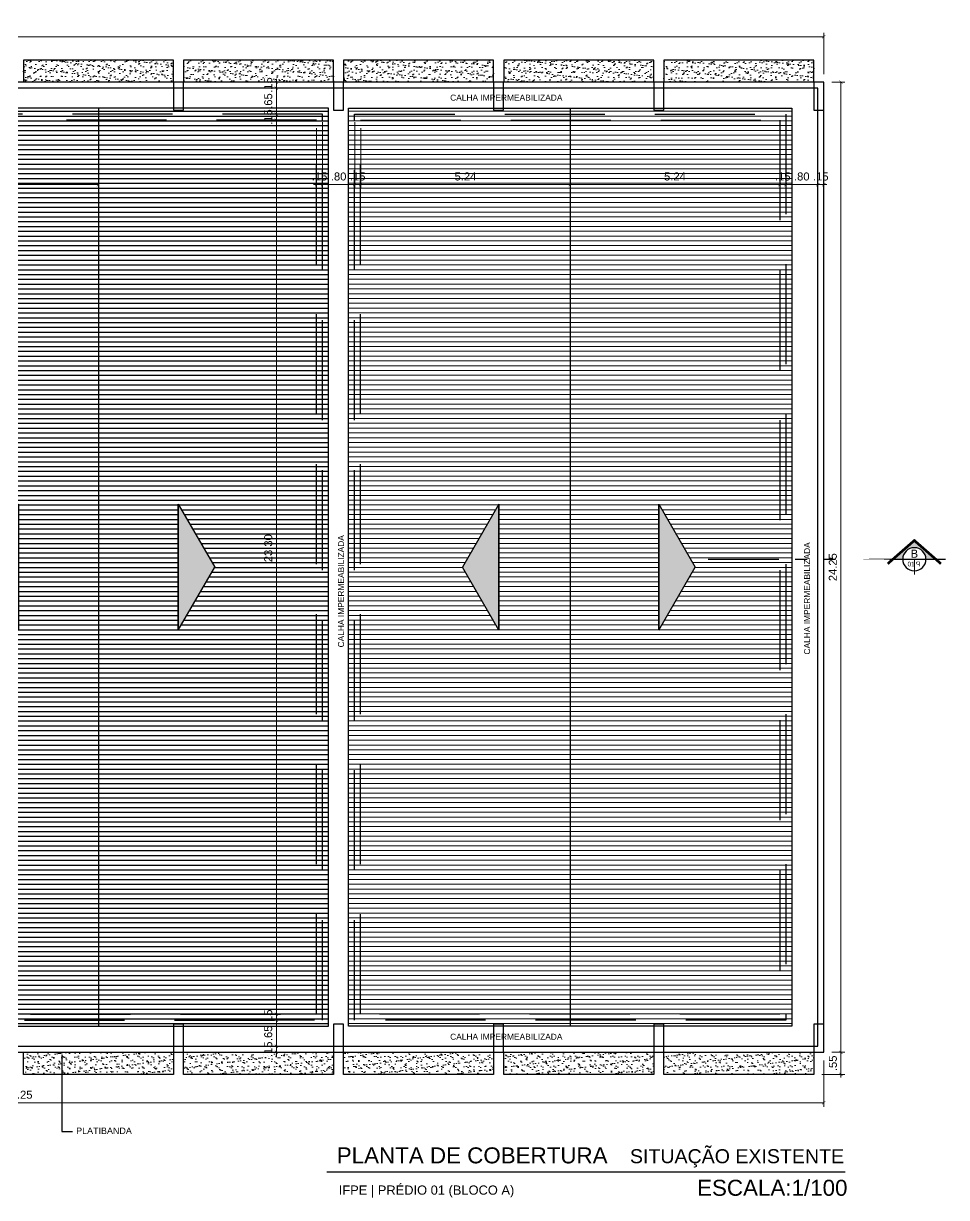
# Model space of a CAD drawing. Header units: metres. Extents: x 2362 to 4220, y 91 to 382.
# Drawn here: x 2926.05 to 2949.12, y 218.32 to 247.66 of the extents above; entities that cross this region are included whole.
import ezdxf
from ezdxf import colors
from ezdxf.entities.mleader import LeaderData, LeaderLine
from ezdxf.enums import TextEntityAlignment as Align
from ezdxf.math import Vec2, Vec3

# ---------------------------------------------------------------- set-up
doc = ezdxf.new("R2010")
doc.units = ezdxf.units.M
doc.header["$LTSCALE"] = 5
doc.header["$MEASUREMENT"] = 0
doc.linetypes.add('DASHED', pattern=[0.75, 0.5, -0.25])
for name, color, linetype, lineweight in [('2prancha', 4, 'Continuous', 18), ('COTAS', 1, 'Continuous', 0), ('HACH', 251, 'Continuous', 5), ('texto', 3, 'Continuous', 25)]:
    doc.layers.add(name, color=color, linetype=linetype, lineweight=lineweight)
for name, color, linetype in [('COTA 1 100', 2, 'Continuous'), ('HACHURA', 251, 'Continuous'), ('PENA 0.05', 8, 'Continuous'), ('PENA 0.15', 7, 'Continuous'), ('PENA 0.2', 2, 'Continuous'), ('PENA 01', 1, 'Continuous'), ('PENA 02', 2, 'Continuous'), ('PENA 06', 6, 'Continuous'), ('projeção', 7, 'DASHED'), ('SIMB_CORTE', 3, 'Continuous'), ('TXT ESPECIFICAÇÃO', 7, 'Continuous'), ('TXT ESPECIFICAÇÕES', 7, 'Continuous')]:
    doc.layers.add(name, color=color, linetype=linetype)
doc.styles.add('Luana', font='arial.ttf')
doc.styles.get("Standard").update_dxf_attribs({"font": 'arial.ttf'})
doc.dimstyles.new('arial100', dxfattribs={"dimtxt": 0.2, "dimasz": 0.08, "dimexe": 0.1, "dimexo": 0.2, "dimgap": 0.1, "dimtad": 1, "dimzin": 4, "dimdsep": 46, "dimtxsty": 'Luana', "dimblk": 'ARCHTICK', "dimcen": 0, "dimclrd": 7, "dimclre": 7, "dimclrt": 256, "dimadec": 0, "dimazin": 0, "dimtfac": 1, "dimtix": 1, "dimtmove": 0, "dimatfit": 3, "dimldrblk": 'CLOSEDBLANK', "dimfxl": 0, "dimlwd": 5, "dimlwe": 5, "dimarcsym": 0})

# ---------------------------------------------------------------- blocks, each defined once
blk = doc.blocks.new('marqcob')
at = {"layer": 'HACH'}
h = blk.add_hatch(dxfattribs=at)
h.set_pattern_fill('AR-SAND', color=256, scale=0.1, style=0)
h.set_pattern_definition([(37.5, (3333.03723, 129.61111), (-0.0062993, 0.1926824), [0, -0.152, 0, -0.17, 0, -0.1625]), (7.5, (3333.03723, 129.6111), (0.176978, 0.282215), [0, -0.082, 0, -0.137, 0, -0.0525]), (327.5, (3332.91423, 129.61111), (0.311414, 0.000566), [0, -0.05, 0, -0.18, 0, -0.235]), (317.5, (3332.91423, 129.6111), (0.300613, 0.087768), [0, -0.025, 0, -0.118, 0, -0.135])])
h.paths.add_polyline_path([(3336.787, 130.161), (3333.037, 130.161), (3333.037, 129.611), (3336.787, 129.611)])
at = {"layer": 'PENA 02'}
for p, q in [((3333.037, 129.611), (3333.037, 130.161)), ((3336.787, 130.161), (3336.787, 129.611)), ((3336.787, 129.611), (3333.037, 129.611))]:
    blk.add_line(p, q, dxfattribs=at)
blk = doc.blocks.new('cob 1')
at = {"layer": 'HACHURA', "ltscale": 1.5}
h = blk.add_hatch(dxfattribs=at)
h.set_pattern_fill('_USER,_O', color=256, scale=0.12, pattern_type=0)
h.set_pattern_definition([(0, (0.12266, -0.05), (0, 0.12), [])])
h.paths.add_polyline_path([(5.874, 22.9), (0.123, 22.9), (0.123, -0.05), (5.874, -0.05)])
h.paths.add_polyline_path([(3.878, 13.001), (3.878, 9.849), (2.967, 11.425)], flags=16)
h.paths.add_polyline_path([(5.874, -0.05), (11.625, -0.05), (11.625, 22.9), (5.874, 22.9)])
h.paths.add_polyline_path([(7.87, 13.001), (8.781, 11.425), (7.87, 9.849)], flags=16)
at = {"layer": 'PENA 0.15', "ltscale": 1.5}
h = blk.add_hatch(color=256, dxfattribs=at)
h.dxf.hatch_style = 1
h.paths.add_polyline_path([(3.878, 13.001), (2.967, 11.425), (3.878, 9.849)])
h = blk.add_hatch(color=256, dxfattribs=at)
h.dxf.hatch_style = 1
h.paths.add_polyline_path([(7.87, 9.849), (8.781, 11.425), (7.87, 13.001)])
for points in [[(3.878, 9.849), (3.878, 13.001), (2.967, 11.425)], [(3.878, 13.001), (3.878, 9.849), (2.967, 11.425)], [(7.87, 9.849), (7.87, 13.001), (8.781, 11.425)], [(7.87, 13.001), (7.87, 9.849), (8.781, 11.425)]]:
    blk.add_lwpolyline(points, dxfattribs=at)
at = {"layer": 'PENA 01'}
blk.add_lwpolyline([(0.123, -0.05), (11.625, -0.05), (11.625, 22.9), (0.123, 22.9)], close=True, dxfattribs=at)
at = {"layer": 'PENA 02', "ltscale": 1.5}
blk.add_line((5.874, 22.9), (5.874, -0.05), dxfattribs=at)
at = {"layer": 'PENA 06', "ltscale": 1.5}
blk.add_line((11.625, 0), (11.625, 18.47), dxfattribs=at)
at = {"layer": 'projeção'}
for points in [[(0.273, 0.1), (11.475, 0.1), (11.475, 22.75), (0.273, 22.75)], [(0.423, 0.25), (11.325, 0.25), (11.325, 22.6), (0.423, 22.6)]]:
    blk.add_lwpolyline(points, close=True, dxfattribs=at)
blk = doc.blocks.new('A$C4F58035E')
at = {"layer": 'HACH', "ltscale": 1.5}
h = blk.add_hatch(dxfattribs=at)
h.set_pattern_fill('_USER,_O', color=256, scale=0.12, pattern_type=0)
h.set_pattern_definition([(7e-15, (0.5, -23.45), (0, 0.12), [])])
h.paths.add_polyline_path([(0.5, -23.45), (6.036, -23.45), (6.036, -0.5), (0.5, -0.5)])
h.paths.add_polyline_path([(4.255, -10.399), (4.255, -13.551), (3.344, -11.975)], flags=16)
h.paths.add_polyline_path([(6.036, -23.45), (11.573, -23.45), (11.573, -0.5), (6.036, -0.5)])
h.paths.add_polyline_path([(8.247, -10.399), (9.158, -11.975), (8.247, -13.551)], flags=16)
at = {"layer": 'PENA 0.15', "ltscale": 1.5}
h = blk.add_hatch(color=256, dxfattribs=at)
h.dxf.hatch_style = 1
h.paths.add_polyline_path([(4.255, -10.399), (3.344, -11.975), (4.255, -13.551)])
h = blk.add_hatch(color=256, dxfattribs=at)
h.dxf.hatch_style = 1
h.paths.add_polyline_path([(8.247, -13.551), (9.158, -11.975), (8.247, -10.399)])
for points in [[(4.255, -13.551), (4.255, -10.399), (3.344, -11.975)], [(4.255, -10.399), (4.255, -13.551), (3.344, -11.975)], [(8.247, -13.551), (8.247, -10.399), (9.158, -11.975)], [(8.247, -10.399), (8.247, -13.551), (9.158, -11.975)]]:
    blk.add_lwpolyline(points, dxfattribs=at)
at = {"layer": 'PENA 01'}
blk.add_lwpolyline([(0.5, -0.5), (11.573, -0.5), (11.573, -23.45), (0.5, -23.45)], close=True, dxfattribs=at)
at = {"layer": 'PENA 02', "ltscale": 1.5}
blk.add_line((6.036, -0.5), (6.036, -23.45), dxfattribs=at)
at = {"layer": 'projeção'}
for points in [[(0.65, -0.65), (11.423, -0.65), (11.423, -23.3), (0.65, -23.3)], [(0.8, -0.8), (11.273, -0.8), (11.273, -23.15), (0.8, -23.15)]]:
    blk.add_lwpolyline(points, close=True, dxfattribs=at)
at = {"layer": 'texto', "color": 7, "ltscale": 0.05, "insert": (11.957, -12.755), "char_height": 0.15, "width": 10.51663, "attachment_point": 5, "rotation": 90, "style": 'Luana'}
blk.add_mtext('CALHA IMPERMEABILIZADA', dxfattribs=at)
blk = doc.blocks.new('_ArchTick')
at = {"color": 0, "linetype": 'ByBlock', "const_width": 0.15}
blk.add_lwpolyline([(-0.5, -0.5), (0.5, 0.5)], dxfattribs=at)
blk = doc.blocks.new('*D56')
at = {"layer": 'COTA 1 100', "color": 7, "lineweight": 5}
for p, q in [((2813.798, 246.399), (2813.798, 247.43)), ((2946.048, 246.399), (2946.048, 247.43)), ((2946.048, 247.33), (2813.798, 247.33))]:
    blk.add_line(p, q, dxfattribs=at)
at = {"layer": 'Defpoints', "color": 0}
for p in [(2813.798, 247.33), (2813.798, 246.199), (2946.048, 246.199)]:
    blk.add_point(p, dxfattribs=at)
at = {"layer": 'COTA 1 100', "color": 7, "lineweight": 5, "xscale": 0.08, "yscale": 0.08, "zscale": 0.08, "rotation": 180}
blk.add_blockref('_ArchTick', (2813.798, 247.33), dxfattribs=at)
at = {"layer": 'COTA 1 100', "color": 7, "lineweight": 5, "xscale": 0.08, "yscale": 0.08, "zscale": 0.08}
blk.add_blockref('_ArchTick', (2946.048, 247.33), dxfattribs=at)
at = {"layer": 'COTA 1 100', "insert": (2879.923, 247.532), "char_height": 0.2, "attachment_point": 5, "style": 'Luana'}
blk.add_mtext('132.25', dxfattribs=at)
blk = doc.blocks.new('_ClosedBlank')
at = {"layer": '2prancha', "color": 0, "lineweight": -2}
for p, q in [((-1, 0.17), (0, 0)), ((-1, 0.17), (-1, -0.17)), ((0, 0), (-1, -0.17))]:
    blk.add_line(p, q, dxfattribs=at)
blk = doc.blocks.new('*D57')
at = {"layer": 'COTA 1 100', "color": 7, "lineweight": 5}
for p, q in [((2946.248, 246.199), (2946.577, 246.199)), ((2946.477, 246.199), (2946.477, 221.949)), ((2946.248, 221.949), (2946.577, 221.949))]:
    blk.add_line(p, q, dxfattribs=at)
at = {"layer": 'Defpoints', "color": 0}
for p in [(2946.048, 246.199), (2946.048, 221.949), (2946.477, 221.949)]:
    blk.add_point(p, dxfattribs=at)
at = {"layer": 'COTA 1 100', "color": 7, "lineweight": 5, "xscale": 0.08, "yscale": 0.08, "zscale": 0.08}
for p, rotation in [((2946.477, 246.199), 90), ((2946.477, 221.949), 270)]:
    blk.add_blockref('_ArchTick', p, dxfattribs=dict(at, rotation=rotation))
at = {"layer": 'COTA 1 100', "insert": (2946.275, 234.074), "char_height": 0.2, "attachment_point": 5, "rotation": 90, "style": 'Luana'}
blk.add_mtext('24.25', dxfattribs=at)
blk = doc.blocks.new('*D58')
at = {"layer": 'COTA 1 100', "color": 7, "lineweight": 5}
for p, q in [((2933.173, 245.399), (2932.268, 245.399)), ((2932.368, 245.399), (2932.368, 245.479)), ((2932.368, 245.249), (2932.368, 245.399)), ((2933.173, 245.249), (2932.268, 245.249)), ((2932.368, 245.249), (2932.368, 245.169))]:
    blk.add_line(p, q, dxfattribs=at)
at = {"layer": 'Defpoints', "color": 0}
for p in [(2932.368, 245.399), (2933.373, 245.399), (2933.373, 245.249)]:
    blk.add_point(p, dxfattribs=at)
at = {"layer": 'COTA 1 100', "color": 7, "lineweight": 5, "xscale": 0.08, "yscale": 0.08, "zscale": 0.08}
for p, rotation in [((2932.368, 245.399), 270), ((2932.368, 245.249), 90)]:
    blk.add_blockref('_ArchTick', p, dxfattribs=dict(at, rotation=rotation))
at = {"layer": 'COTA 1 100', "insert": (2932.166, 245.324), "char_height": 0.2, "attachment_point": 5, "rotation": 90, "style": 'Luana'}
blk.add_mtext('.15', dxfattribs=at)
blk = doc.blocks.new('*D59')
at = {"layer": 'COTA 1 100', "color": 7, "lineweight": 5}
for p, q in [((2933.598, 246.049), (2932.268, 246.049)), ((2932.368, 245.399), (2932.368, 246.049)), ((2933.173, 245.399), (2932.268, 245.399))]:
    blk.add_line(p, q, dxfattribs=at)
at = {"layer": 'Defpoints', "color": 0}
for p in [(2932.368, 246.049), (2933.798, 246.049), (2933.373, 245.399)]:
    blk.add_point(p, dxfattribs=at)
at = {"layer": 'COTA 1 100', "color": 7, "lineweight": 5, "xscale": 0.08, "yscale": 0.08, "zscale": 0.08}
for p, rotation in [((2932.368, 246.049), 90), ((2932.368, 245.399), 270)]:
    blk.add_blockref('_ArchTick', p, dxfattribs=dict(at, rotation=rotation))
at = {"layer": 'COTA 1 100', "insert": (2932.166, 245.724), "char_height": 0.2, "attachment_point": 5, "rotation": 90, "style": 'Luana'}
blk.add_mtext('.65', dxfattribs=at)
blk = doc.blocks.new('*D60')
at = {"layer": 'COTA 1 100', "color": 7, "lineweight": 5}
for p, q in [((2933.6, 246.199), (2932.268, 246.199)), ((2932.368, 246.199), (2932.368, 246.279)), ((2932.368, 246.049), (2932.368, 246.199)), ((2933.598, 246.049), (2932.268, 246.049)), ((2932.368, 246.049), (2932.368, 245.969))]:
    blk.add_line(p, q, dxfattribs=at)
at = {"layer": 'Defpoints', "color": 0}
for p in [(2932.368, 246.199), (2933.8, 246.199), (2933.798, 246.049)]:
    blk.add_point(p, dxfattribs=at)
at = {"layer": 'COTA 1 100', "color": 7, "lineweight": 5, "xscale": 0.08, "yscale": 0.08, "zscale": 0.08}
for p, rotation in [((2932.368, 246.199), 270), ((2932.368, 246.049), 90)]:
    blk.add_blockref('_ArchTick', p, dxfattribs=dict(at, rotation=rotation))
at = {"layer": 'COTA 1 100', "insert": (2932.166, 246.124), "char_height": 0.2, "attachment_point": 5, "rotation": 90, "style": 'Luana'}
blk.add_mtext('.15', dxfattribs=at)
blk = doc.blocks.new('*D61')
at = {"layer": 'COTA 1 100', "color": 7, "lineweight": 5}
for p, q in [((2933.6, 246.199), (2932.268, 246.199)), ((2932.368, 246.199), (2932.368, 222.899)), ((2933.173, 222.899), (2932.268, 222.899))]:
    blk.add_line(p, q, dxfattribs=at)
at = {"layer": 'Defpoints', "color": 0}
for p in [(2933.8, 246.199), (2932.368, 222.899), (2933.373, 222.899)]:
    blk.add_point(p, dxfattribs=at)
at = {"layer": 'COTA 1 100', "color": 7, "lineweight": 5, "xscale": 0.08, "yscale": 0.08, "zscale": 0.08}
for p, rotation in [((2932.368, 246.199), 90), ((2932.368, 222.899), 270)]:
    blk.add_blockref('_ArchTick', p, dxfattribs=dict(at, rotation=rotation))
at = {"layer": 'COTA 1 100', "insert": (2932.166, 234.549), "char_height": 0.2, "attachment_point": 5, "rotation": 90, "style": 'Luana'}
blk.add_mtext('23.30', dxfattribs=at)
blk = doc.blocks.new('*D62')
at = {"layer": 'COTA 1 100', "color": 7, "lineweight": 5}
for p, q in [((2933.173, 222.899), (2932.268, 222.899)), ((2933.323, 222.749), (2932.268, 222.749)), ((2932.368, 222.899), (2932.368, 222.979)), ((2932.368, 222.899), (2932.368, 222.749)), ((2932.368, 222.749), (2932.368, 222.669))]:
    blk.add_line(p, q, dxfattribs=at)
at = {"layer": 'Defpoints', "color": 0}
for p in [(2932.368, 222.749), (2933.373, 222.899), (2933.523, 222.749)]:
    blk.add_point(p, dxfattribs=at)
at = {"layer": 'COTA 1 100', "color": 7, "lineweight": 5, "xscale": 0.08, "yscale": 0.08, "zscale": 0.08}
for p, rotation in [((2932.368, 222.899), 270), ((2932.368, 222.749), 90)]:
    blk.add_blockref('_ArchTick', p, dxfattribs=dict(at, rotation=rotation))
at = {"layer": 'COTA 1 100', "insert": (2932.166, 222.824), "char_height": 0.2, "attachment_point": 5, "rotation": 90, "style": 'Luana'}
blk.add_mtext('.15', dxfattribs=at)
blk = doc.blocks.new('*D63')
at = {"layer": 'COTA 1 100', "color": 7, "lineweight": 5}
for p, q in [((2933.323, 222.749), (2932.268, 222.749)), ((2932.368, 222.749), (2932.368, 222.099)), ((2933.598, 222.099), (2932.268, 222.099))]:
    blk.add_line(p, q, dxfattribs=at)
at = {"layer": 'Defpoints', "color": 0}
for p in [(2933.523, 222.749), (2932.368, 222.099), (2933.798, 222.099)]:
    blk.add_point(p, dxfattribs=at)
at = {"layer": 'COTA 1 100', "color": 7, "lineweight": 5, "xscale": 0.08, "yscale": 0.08, "zscale": 0.08}
for p, rotation in [((2932.368, 222.749), 90), ((2932.368, 222.099), 270)]:
    blk.add_blockref('_ArchTick', p, dxfattribs=dict(at, rotation=rotation))
at = {"layer": 'COTA 1 100', "insert": (2932.166, 222.424), "char_height": 0.2, "attachment_point": 5, "rotation": 90, "style": 'Luana'}
blk.add_mtext('.65', dxfattribs=at)
blk = doc.blocks.new('*D64')
at = {"layer": 'COTA 1 100', "color": 7, "lineweight": 5}
for p, q in [((2932.368, 222.099), (2932.368, 222.179)), ((2933.598, 222.099), (2932.268, 222.099)), ((2933.598, 221.949), (2932.268, 221.949)), ((2932.368, 222.099), (2932.368, 221.949)), ((2932.368, 221.949), (2932.368, 221.869))]:
    blk.add_line(p, q, dxfattribs=at)
at = {"layer": 'Defpoints', "color": 0}
for p in [(2932.368, 221.949), (2933.798, 222.099), (2933.798, 221.949)]:
    blk.add_point(p, dxfattribs=at)
at = {"layer": 'COTA 1 100', "color": 7, "lineweight": 5, "xscale": 0.08, "yscale": 0.08, "zscale": 0.08}
for p, rotation in [((2932.368, 222.099), 270), ((2932.368, 221.949), 90)]:
    blk.add_blockref('_ArchTick', p, dxfattribs=dict(at, rotation=rotation))
at = {"layer": 'COTA 1 100', "insert": (2932.166, 222.024), "char_height": 0.2, "attachment_point": 5, "rotation": 90, "style": 'Luana'}
blk.add_mtext('.15', dxfattribs=at)
blk = doc.blocks.new('*D109')
at = {"layer": 'COTA 1 100', "color": 7, "lineweight": 5}
for p, q in [((2927.921, 245.349), (2927.921, 243.536)), ((2922.47, 245.049), (2922.47, 243.536)), ((2922.47, 243.636), (2927.921, 243.636))]:
    blk.add_line(p, q, dxfattribs=at)
at = {"layer": 'Defpoints', "color": 0}
for p in [(2927.921, 245.549), (2922.47, 245.249), (2927.921, 243.636)]:
    blk.add_point(p, dxfattribs=at)
at = {"layer": 'COTA 1 100', "color": 7, "lineweight": 5, "xscale": 0.08, "yscale": 0.08, "zscale": 0.08, "rotation": 180}
blk.add_blockref('_ArchTick', (2922.47, 243.636), dxfattribs=at)
at = {"layer": 'COTA 1 100', "color": 7, "lineweight": 5, "xscale": 0.08, "yscale": 0.08, "zscale": 0.08}
blk.add_blockref('_ArchTick', (2927.921, 243.636), dxfattribs=at)
at = {"layer": 'COTA 1 100', "insert": (2925.196, 243.837), "char_height": 0.2, "attachment_point": 5, "style": 'Luana'}
blk.add_mtext('5.45', dxfattribs=at)
blk = doc.blocks.new('*D110')
at = {"layer": 'COTA 1 100', "color": 7, "lineweight": 5}
for p, q in [((2933.373, 245.049), (2933.373, 243.536)), ((2933.523, 245.199), (2933.523, 243.536)), ((2933.373, 243.636), (2933.293, 243.636)), ((2933.523, 243.636), (2933.373, 243.636)), ((2933.523, 243.636), (2933.603, 243.636))]:
    blk.add_line(p, q, dxfattribs=at)
at = {"layer": 'Defpoints', "color": 0}
for p in [(2933.523, 245.399), (2933.373, 245.249), (2933.373, 243.636)]:
    blk.add_point(p, dxfattribs=at)
at = {"layer": 'COTA 1 100', "color": 7, "lineweight": 5, "xscale": 0.08, "yscale": 0.08, "zscale": 0.08}
blk.add_blockref('_ArchTick', (2933.373, 243.636), dxfattribs=at)
at = {"layer": 'COTA 1 100', "color": 7, "lineweight": 5, "xscale": 0.08, "yscale": 0.08, "zscale": 0.08, "rotation": 180}
blk.add_blockref('_ArchTick', (2933.523, 243.636), dxfattribs=at)
at = {"layer": 'COTA 1 100', "insert": (2933.448, 243.838), "char_height": 0.2, "attachment_point": 5, "style": 'Luana'}
blk.add_mtext('.15', dxfattribs=at)
blk = doc.blocks.new('*D111')
at = {"layer": 'COTA 1 100', "color": 7, "lineweight": 5}
for p, q in [((2933.373, 245.049), (2933.373, 243.536)), ((2933.523, 245.199), (2933.523, 243.536)), ((2933.373, 243.636), (2933.293, 243.636)), ((2933.373, 243.636), (2933.523, 243.636)), ((2933.523, 243.636), (2933.603, 243.636))]:
    blk.add_line(p, q, dxfattribs=at)
at = {"layer": 'Defpoints', "color": 0}
for p in [(2933.523, 245.399), (2933.373, 245.249), (2933.523, 243.636)]:
    blk.add_point(p, dxfattribs=at)
at = {"layer": 'COTA 1 100', "color": 7, "lineweight": 5, "xscale": 0.08, "yscale": 0.08, "zscale": 0.08}
blk.add_blockref('_ArchTick', (2933.373, 243.636), dxfattribs=at)
at = {"layer": 'COTA 1 100', "color": 7, "lineweight": 5, "xscale": 0.08, "yscale": 0.08, "zscale": 0.08, "rotation": 180}
blk.add_blockref('_ArchTick', (2933.523, 243.636), dxfattribs=at)
at = {"layer": 'COTA 1 100', "insert": (2933.448, 243.838), "char_height": 0.2, "attachment_point": 5, "style": 'Luana'}
blk.add_mtext('.15', dxfattribs=at)
blk = doc.blocks.new('*D112')
at = {"layer": 'COTA 1 100', "color": 7, "lineweight": 5}
for p, q in [((2933.523, 245.199), (2933.523, 243.536)), ((2934.325, 245.199), (2934.325, 243.536)), ((2933.523, 243.636), (2934.325, 243.636))]:
    blk.add_line(p, q, dxfattribs=at)
at = {"layer": 'Defpoints', "color": 0}
for p in [(2933.523, 245.399), (2934.325, 245.399), (2934.325, 243.636)]:
    blk.add_point(p, dxfattribs=at)
at = {"layer": 'COTA 1 100', "color": 7, "lineweight": 5, "xscale": 0.08, "yscale": 0.08, "zscale": 0.08, "rotation": 180}
blk.add_blockref('_ArchTick', (2933.523, 243.636), dxfattribs=at)
at = {"layer": 'COTA 1 100', "color": 7, "lineweight": 5, "xscale": 0.08, "yscale": 0.08, "zscale": 0.08}
blk.add_blockref('_ArchTick', (2934.325, 243.636), dxfattribs=at)
at = {"layer": 'COTA 1 100', "insert": (2933.924, 243.838), "char_height": 0.2, "attachment_point": 5, "style": 'Luana'}
blk.add_mtext('.80', dxfattribs=at)
blk = doc.blocks.new('*D113')
at = {"layer": 'COTA 1 100', "color": 7, "lineweight": 5}
for p, q in [((2934.325, 245.199), (2934.325, 243.536)), ((2934.475, 245.049), (2934.475, 243.536)), ((2934.325, 243.636), (2934.245, 243.636)), ((2934.325, 243.636), (2934.475, 243.636)), ((2934.475, 243.636), (2934.555, 243.636))]:
    blk.add_line(p, q, dxfattribs=at)
at = {"layer": 'Defpoints', "color": 0}
for p in [(2934.325, 245.399), (2934.475, 245.249), (2934.475, 243.636)]:
    blk.add_point(p, dxfattribs=at)
at = {"layer": 'COTA 1 100', "color": 7, "lineweight": 5, "xscale": 0.08, "yscale": 0.08, "zscale": 0.08}
blk.add_blockref('_ArchTick', (2934.325, 243.636), dxfattribs=at)
at = {"layer": 'COTA 1 100', "color": 7, "lineweight": 5, "xscale": 0.08, "yscale": 0.08, "zscale": 0.08, "rotation": 180}
blk.add_blockref('_ArchTick', (2934.475, 243.636), dxfattribs=at)
at = {"layer": 'COTA 1 100', "insert": (2934.4, 243.838), "char_height": 0.2, "attachment_point": 5, "style": 'Luana'}
blk.add_mtext('.15', dxfattribs=at)
blk = doc.blocks.new('*D114')
at = {"layer": 'COTA 1 100', "color": 7, "lineweight": 5}
for p, q in [((2934.475, 245.049), (2934.475, 243.536)), ((2939.711, 245.049), (2939.711, 243.536)), ((2934.475, 243.636), (2939.711, 243.636))]:
    blk.add_line(p, q, dxfattribs=at)
at = {"layer": 'Defpoints', "color": 0}
for p in [(2934.475, 245.249), (2939.711, 245.249), (2939.711, 243.636)]:
    blk.add_point(p, dxfattribs=at)
at = {"layer": 'COTA 1 100', "color": 7, "lineweight": 5, "xscale": 0.08, "yscale": 0.08, "zscale": 0.08, "rotation": 180}
blk.add_blockref('_ArchTick', (2934.475, 243.636), dxfattribs=at)
at = {"layer": 'COTA 1 100', "color": 7, "lineweight": 5, "xscale": 0.08, "yscale": 0.08, "zscale": 0.08}
blk.add_blockref('_ArchTick', (2939.711, 243.636), dxfattribs=at)
at = {"layer": 'COTA 1 100', "insert": (2937.093, 243.838), "char_height": 0.2, "attachment_point": 5, "style": 'Luana'}
blk.add_mtext('5.24', dxfattribs=at)
blk = doc.blocks.new('*D115')
at = {"layer": 'COTA 1 100', "color": 7, "lineweight": 5}
for p, q in [((2939.711, 245.049), (2939.711, 243.536)), ((2944.948, 245.049), (2944.948, 243.536)), ((2939.711, 243.636), (2944.948, 243.636))]:
    blk.add_line(p, q, dxfattribs=at)
at = {"layer": 'Defpoints', "color": 0}
for p in [(2939.711, 245.249), (2944.948, 245.249), (2944.948, 243.636)]:
    blk.add_point(p, dxfattribs=at)
at = {"layer": 'COTA 1 100', "color": 7, "lineweight": 5, "xscale": 0.08, "yscale": 0.08, "zscale": 0.08, "rotation": 180}
blk.add_blockref('_ArchTick', (2939.711, 243.636), dxfattribs=at)
at = {"layer": 'COTA 1 100', "color": 7, "lineweight": 5, "xscale": 0.08, "yscale": 0.08, "zscale": 0.08}
blk.add_blockref('_ArchTick', (2944.948, 243.636), dxfattribs=at)
at = {"layer": 'COTA 1 100', "insert": (2942.329, 243.838), "char_height": 0.2, "attachment_point": 5, "style": 'Luana'}
blk.add_mtext('5.24', dxfattribs=at)
blk = doc.blocks.new('*D116')
at = {"layer": 'COTA 1 100', "color": 7, "lineweight": 5}
for p, q in [((2944.948, 245.049), (2944.948, 243.536)), ((2945.098, 245.199), (2945.098, 243.536)), ((2944.948, 243.636), (2944.868, 243.636)), ((2944.948, 243.636), (2945.098, 243.636)), ((2945.098, 243.636), (2945.178, 243.636))]:
    blk.add_line(p, q, dxfattribs=at)
at = {"layer": 'Defpoints', "color": 0}
for p in [(2945.098, 245.399), (2944.948, 245.249), (2945.098, 243.636)]:
    blk.add_point(p, dxfattribs=at)
at = {"layer": 'COTA 1 100', "color": 7, "lineweight": 5, "xscale": 0.08, "yscale": 0.08, "zscale": 0.08}
blk.add_blockref('_ArchTick', (2944.948, 243.636), dxfattribs=at)
at = {"layer": 'COTA 1 100', "color": 7, "lineweight": 5, "xscale": 0.08, "yscale": 0.08, "zscale": 0.08, "rotation": 180}
blk.add_blockref('_ArchTick', (2945.098, 243.636), dxfattribs=at)
at = {"layer": 'COTA 1 100', "insert": (2945.023, 243.838), "char_height": 0.2, "attachment_point": 5, "style": 'Luana'}
blk.add_mtext('.15', dxfattribs=at)
blk = doc.blocks.new('*D117')
at = {"layer": 'COTA 1 100', "color": 7, "lineweight": 5}
for p, q in [((2945.098, 245.199), (2945.098, 243.536)), ((2945.898, 245.299), (2945.898, 243.536)), ((2945.098, 243.636), (2945.898, 243.636))]:
    blk.add_line(p, q, dxfattribs=at)
at = {"layer": 'Defpoints', "color": 0}
for p in [(2945.098, 245.399), (2945.898, 245.499), (2945.898, 243.636)]:
    blk.add_point(p, dxfattribs=at)
at = {"layer": 'COTA 1 100', "color": 7, "lineweight": 5, "xscale": 0.08, "yscale": 0.08, "zscale": 0.08, "rotation": 180}
blk.add_blockref('_ArchTick', (2945.098, 243.636), dxfattribs=at)
at = {"layer": 'COTA 1 100', "color": 7, "lineweight": 5, "xscale": 0.08, "yscale": 0.08, "zscale": 0.08}
blk.add_blockref('_ArchTick', (2945.898, 243.636), dxfattribs=at)
at = {"layer": 'COTA 1 100', "insert": (2945.498, 243.838), "char_height": 0.2, "attachment_point": 5, "style": 'Luana'}
blk.add_mtext('.80', dxfattribs=at)
blk = doc.blocks.new('*D118')
at = {"layer": 'COTA 1 100', "color": 7, "lineweight": 5}
for p, q in [((2946.048, 245.999), (2946.048, 243.536)), ((2945.898, 245.299), (2945.898, 243.536)), ((2945.898, 243.636), (2945.818, 243.636)), ((2945.898, 243.636), (2946.048, 243.636)), ((2946.048, 243.636), (2946.128, 243.636))]:
    blk.add_line(p, q, dxfattribs=at)
at = {"layer": 'Defpoints', "color": 0}
for p in [(2946.048, 246.199), (2945.898, 245.499), (2946.048, 243.636)]:
    blk.add_point(p, dxfattribs=at)
at = {"layer": 'COTA 1 100', "color": 7, "lineweight": 5, "xscale": 0.08, "yscale": 0.08, "zscale": 0.08}
blk.add_blockref('_ArchTick', (2945.898, 243.636), dxfattribs=at)
at = {"layer": 'COTA 1 100', "color": 7, "lineweight": 5, "xscale": 0.08, "yscale": 0.08, "zscale": 0.08, "rotation": 180}
blk.add_blockref('_ArchTick', (2946.048, 243.636), dxfattribs=at)
at = {"layer": 'COTA 1 100', "insert": (2945.973, 243.838), "char_height": 0.2, "attachment_point": 5, "style": 'Luana'}
blk.add_mtext('.15', dxfattribs=at)
blk = doc.blocks.new('*D128')
at = {"layer": 'COTA 1 100', "color": 7, "lineweight": 5}
for p, q in [((2946.248, 221.949), (2946.577, 221.949)), ((2946.477, 221.949), (2946.477, 222.029)), ((2946.477, 221.949), (2946.477, 221.399)), ((2946, 221.399), (2946.577, 221.399)), ((2946.477, 221.399), (2946.477, 221.319))]:
    blk.add_line(p, q, dxfattribs=at)
at = {"layer": 'Defpoints', "color": 0}
for p in [(2946.048, 221.949), (2945.8, 221.399), (2946.477, 221.399)]:
    blk.add_point(p, dxfattribs=at)
at = {"layer": 'COTA 1 100', "color": 7, "lineweight": 5, "xscale": 0.08, "yscale": 0.08, "zscale": 0.08}
for p, rotation in [((2946.477, 221.949), 270), ((2946.477, 221.399), 90)]:
    blk.add_blockref('_ArchTick', p, dxfattribs=dict(at, rotation=rotation))
at = {"layer": 'COTA 1 100', "insert": (2946.276, 221.674), "char_height": 0.2, "attachment_point": 5, "rotation": 90, "style": 'Luana'}
blk.add_mtext('.55', dxfattribs=at)
blk = doc.blocks.new('SIMBOLOCORTE')
at = {"layer": 'PENA 02'}
blk.add_hatch(color=251, dxfattribs=at).paths.add_polyline_path([(0.29, 0), (0.537, 0), (0, 0.47), (-0.537, 0), (-0.29, 0, -1)])
at = {"layer": 'COTAS', "ltscale": 50}
blk.add_lwpolyline([(0, -0.378), (0, 0)], dxfattribs=at)
at = {"layer": 'PENA 02', "const_width": 0.0654}
blk.add_lwpolyline([(-0.665, -0.112), (0, 0.47), (0.665, -0.112)], dxfattribs=at)
at = {"layer": 'PENA 02', "color": 1, "const_width": 0.0392}
blk.add_lwpolyline([(1.648, 0), (-0.785, 0)], close=True, dxfattribs=at)
for points in [[(2.274, 0), (1.969, 0)], [(2.98, 0), (2.675, 0)], [(5.159, 0), (3.381, 0)]]:
    blk.add_lwpolyline(points, dxfattribs=at)
at = {"layer": 'PENA 02'}
blk.add_circle((0, 0), 0.29, dxfattribs=at)
at = {"layer": 'PENA 02', "style": 'Luana'}
for tag, height, p in [('CORTE', 0.2, (-0.001, 0.04)), ('PRANCHA', 0.117, (0.102, -0.177))]:
    blk.add_attdef(tag, text='', height=height, dxfattribs=at).set_placement(p, align=Align.CENTER)
at = {"layer": 'texto', "color": 250, "style": 'Luana'}
blk.add_text('P', height=0.117, dxfattribs=at).set_placement((-0.143, -0.176))
blk = doc.blocks.new('*D212')
at = {"layer": 'COTA 1 100', "color": 7, "lineweight": 5}
for p, q in [((2946.048, 221.749), (2946.048, 220.586)), ((2905.8, 221.199), (2905.8, 220.586)), ((2946.048, 220.686), (2905.8, 220.686))]:
    blk.add_line(p, q, dxfattribs=at)
at = {"layer": 'Defpoints', "color": 0}
for p in [(2946.048, 221.949), (2905.8, 221.399), (2905.8, 220.686)]:
    blk.add_point(p, dxfattribs=at)
at = {"layer": 'COTA 1 100', "color": 7, "lineweight": 5, "xscale": 0.08, "yscale": 0.08, "zscale": 0.08, "rotation": 180}
blk.add_blockref('_ArchTick', (2905.8, 220.686), dxfattribs=at)
at = {"layer": 'COTA 1 100', "color": 7, "lineweight": 5, "xscale": 0.08, "yscale": 0.08, "zscale": 0.08}
blk.add_blockref('_ArchTick', (2946.048, 220.686), dxfattribs=at)
at = {"layer": 'COTA 1 100', "insert": (2925.924, 220.888), "char_height": 0.2, "attachment_point": 5, "style": 'Luana'}
blk.add_mtext('40.25', dxfattribs=at)

msp = doc.modelspace()

# ---------------------------------------------------------------- linework, layer by layer
at = {"layer": 'PENA 06', "ltscale": 1.5}
for points in [[(2813.7976, 221.9492), (2946.0476, 221.9492), (2946.0476, 246.1992), (2813.7976, 246.1992)], [(2813.9476, 222.0992), (2945.8976, 222.0992), (2945.8976, 246.0492), (2813.9476, 246.0492)]]:
    msp.add_lwpolyline(points, close=True, dxfattribs=at)
at = {"layer": 'projeção'}
for points in [[(2929.7976, 245.4992), (2930.0476, 245.4992), (2930.0476, 246.1992), (2929.7976, 246.1992)], [(2933.7976, 245.4992), (2934.0476, 245.4992), (2934.0476, 246.1992), (2933.7976, 246.1992)], [(2937.7976, 245.4992), (2938.0476, 245.4992), (2938.0476, 246.1992), (2937.7976, 246.1992)], [(2941.7976, 245.4992), (2942.0476, 245.4992), (2942.0476, 246.1992), (2941.7976, 246.1992)], [(2945.7976, 245.4992), (2946.0476, 245.4992), (2946.0476, 246.1992), (2945.7976, 246.1992)], [(2930.0476, 222.6492), (2929.7976, 222.6492), (2929.7976, 221.9492), (2930.0476, 221.9492)], [(2934.0476, 222.6492), (2933.7976, 222.6492), (2933.7976, 221.9492), (2934.0476, 221.9492)], [(2938.0476, 222.6492), (2937.7976, 222.6492), (2937.7976, 221.9492), (2938.0476, 221.9492)], [(2942.0476, 222.6492), (2941.7976, 222.6492), (2941.7976, 221.9492), (2942.0476, 221.9492)], [(2946.0476, 222.6492), (2945.7976, 222.6492), (2945.7976, 221.9492), (2946.0476, 221.9492)]]:
    msp.add_lwpolyline(points, close=True, dxfattribs=at)
at = {"layer": 'TXT ESPECIFICAÇÃO', "linetype": 'ByBlock'}
msp.add_line((2933.6302, 218.9652), (2946.5833, 218.9652), dxfattribs=at)

# ---------------------------------------------------------------- block references
at = {"layer": 'PENA 06', "xscale": -1, "rotation": 180}
for p in [(-406.9871, 376.3603), (-402.9871, 376.3603), (-398.9896, 376.3603), (-394.9871, 376.3603), (-390.9871, 376.3603)]:
    msp.add_blockref('marqcob', p, dxfattribs=at)
at = {"layer": 'PENA 06'}
for name, p in [('cob 1', (2922.0476, 222.6492)), ('marqcob', (-406.9871, 91.7881)), ('marqcob', (-402.9871, 91.7881)), ('marqcob', (-398.9896, 91.7881)), ('marqcob', (-394.9871, 91.7881)), ('marqcob', (-390.9871, 91.7881))]:
    msp.add_blockref(name, p, dxfattribs=at)
at = {"layer": 'PENA 06', "ltscale": 1.5}
msp.add_blockref('A$C4F58035E', (2933.6749, 246.0492), dxfattribs=at)
at = {"layer": 'SIMB_CORTE'}
ref = msp.add_blockref('SIMBOLOCORTE', (2948.3109, 234.2717), dxfattribs=dict(at, xscale=-1))
ref.add_attrib('CORTE', 'B', dxfattribs={"layer": 'PENA 02', "height": 0.2, "style": 'Luana'}).set_placement((2948.3123, 234.3113), align=Align.CENTER)
ref.add_attrib('PRANCHA', '01', dxfattribs={"layer": 'PENA 02', "color": 250, "height": 0.1167, "style": 'Luana'}).set_placement((2948.232, 234.0942), align=Align.CENTER)

# ---------------------------------------------------------------- texts
at = {"layer": 'PENA 0.05', "style": 'Luana'}
msp.add_text('SITUAÇÃO EXISTENTE', height=0.35, dxfattribs=at).set_placement((2941.2039, 219.1782))
at = {"layer": 'PENA 0.05', "linetype": 'ByBlock', "style": 'Luana'}
msp.add_text('IFPE | PRÉDIO 01 (BLOCO A)', height=0.23, dxfattribs=at).set_placement((2933.9274, 218.3912))
at = {"layer": 'PENA 0.2', "style": 'Luana'}
for s, p in [('PLANTA DE COBERTURA', (2933.8772, 219.1739)), ('ESCALA:1/100', (2942.8818, 218.3637))]:
    msp.add_text(s, height=0.4, dxfattribs=at).set_placement(p)
at = {"layer": 'texto', "color": 7, "ltscale": 0.05, "char_height": 0.15, "width": 10.516634, "attachment_point": 5, "style": 'Luana'}
for insert in [(2938.1144, 245.8084), (2938.1144, 222.3372)]:
    msp.add_mtext('CALHA IMPERMEABILIZADA', dxfattribs=dict(at, insert=insert))
at = {"layer": 'texto', "color": 7, "ltscale": 0.05, "insert": (2933.9852, 233.4724), "char_height": 0.15, "width": 10.516634, "attachment_point": 5, "rotation": 90, "style": 'Luana'}
msp.add_mtext('CALHA IMPERMEABILIZADA', dxfattribs=at)

# ---------------------------------------------------------------- dimensions: what is measured, and where the dimension line sits
at = {"layer": 'COTA 1 100'}
for base, p1, p2, picture, middle in [((2813.7976, 247.3297), (2946.0476, 246.1992), (2813.7976, 246.1992), '*D56', (2879.9226, 247.5319)), ((2905.8001, 220.6856), (2946.0476, 221.9492), (2905.8001, 221.3992), '*D212', (2925.9238, 220.8877))]:
    dim = msp.add_linear_dim(base=base, p1=p1, p2=p2, dimstyle='arial100', dxfattribs=at)
    dim.commit()
    dim.dimension.update_dxf_attribs({"geometry": picture, "text_midpoint": middle})
for base, p1, p2, picture, middle in [((2932.3682, 222.8992), (2933.8001, 246.1992), (2933.3726, 222.8992), '*D61', (2932.166, 234.5492)), ((2932.3682, 246.1992), (2933.7976, 246.0492), (2933.8001, 246.1992), '*D60', (2932.166, 246.1242)), ((2932.3682, 246.0492), (2933.3726, 245.3992), (2933.7976, 246.0492), '*D59', (2932.166, 245.7242)), ((2932.3682, 222.7492), (2933.3726, 222.8992), (2933.5226, 222.7492), '*D62', (2932.166, 222.8242)), ((2932.3682, 222.0992), (2933.5226, 222.7492), (2933.7976, 222.0992), '*D63', (2932.166, 222.4242)), ((2932.3682, 221.9492), (2933.7976, 222.0992), (2933.7976, 221.9492), '*D64', (2932.166, 222.0242)), ((2946.4772, 221.3992), (2946.0476, 221.9492), (2945.8001, 221.3992), '*D128', (2946.2755, 221.6742))]:
    dim = msp.add_linear_dim(base=base, p1=p1, p2=p2, angle=90, dimstyle='arial100', override={"dimtmove": 1}, dxfattribs=at)
    dim.commit()
    dim.dimension.update_dxf_attribs({"geometry": picture, "text_midpoint": middle})
for base, p1, p2, picture, middle in [((2946.0476, 243.6356), (2945.8976, 245.4992), (2946.0476, 246.1992), '*D118', (2945.9726, 243.8378)), ((2927.9214, 243.6356), (2922.4703, 245.2492), (2927.9214, 245.5492), '*D109', (2925.1958, 243.8373)), ((2933.3726, 243.6356), (2933.5226, 245.3992), (2933.3726, 245.2492), '*D110', (2933.4476, 243.8378)), ((2933.5226, 243.6356), (2933.3726, 245.2492), (2933.5226, 245.3992), '*D111', (2933.4476, 243.8378)), ((2934.3249, 243.6356), (2933.5226, 245.3992), (2934.3249, 245.3992), '*D112', (2933.9238, 243.8378)), ((2934.4749, 243.6356), (2934.3249, 245.3992), (2934.4749, 245.2492), '*D113', (2934.3999, 243.8378)), ((2945.0976, 243.6356), (2944.9476, 245.2492), (2945.0976, 245.3992), '*D116', (2945.0226, 243.8378)), ((2945.8976, 243.6356), (2945.0976, 245.3992), (2945.8976, 245.4992), '*D117', (2945.4976, 243.8378)), ((2939.7113, 243.6356), (2934.4749, 245.2492), (2939.7113, 245.2492), '*D114', (2937.0931, 243.8378)), ((2944.9476, 243.6356), (2939.7113, 245.2492), (2944.9476, 245.2492), '*D115', (2942.3294, 243.8378))]:
    dim = msp.add_linear_dim(base=base, p1=p1, p2=p2, dimstyle='arial100', override={"dimtmove": 1}, dxfattribs=at)
    dim.commit()
    dim.dimension.update_dxf_attribs({"geometry": picture, "text_midpoint": middle})
for base, p1, p2, picture, middle in [((2946.4772, 221.9492), (2946.0476, 246.1992), (2946.0476, 221.9492), '*D57', (2946.2751, 234.0742)), ((2932.3682, 245.3992), (2933.3726, 245.2492), (2933.3726, 245.3992), '*D58', (2932.166, 245.3242))]:
    dim = msp.add_linear_dim(base=base, p1=p1, p2=p2, angle=90, dimstyle='arial100', dxfattribs=at)
    dim.commit()
    dim.dimension.update_dxf_attribs({"geometry": picture, "text_midpoint": middle})

# ---------------------------------------------------------------- leaders
at = {"layer": 'TXT ESPECIFICAÇÕES', "ltscale": 0.05}
ml = msp.add_multileader_mtext('Standard', dxfattribs=at)
ml.set_content('PLATIBANDA', color=256)
ml.set_leader_properties()
ml.build(insert=Vec2(0, 0))
ml.multileader.update_dxf_attribs({"dogleg_length": 0.36, "arrow_head_size": 0.15})
ctx = ml.context
ctx.base_point, ctx.char_height, ctx.arrow_head_size, ctx.landing_gap_size, ctx.plane_origin = Vec3(2927.275, 219.9721), 0.16, 0.15, 0.09, Vec3(2921.9797, 225.9652)
notes = []
notes.append((ctx, [(0, (1, 1, 0), (2927.0108, 219.9721), (1, 0), 0.2642, [(0, [(2927.0108, 221.9492)], 0, [])])]))
ctx.mtext.insert, ctx.mtext.flow_direction = Vec3(2927.365, 220.0681), 5
for ctx, leaders in notes:
    for number, flags, end, landing, length, lines in leaders:
        leader = LeaderData()
        leader.index, (leader.has_last_leader_line, leader.has_dogleg_vector, leader.attachment_direction) = number, flags
        leader.last_leader_point, leader.dogleg_vector, leader.dogleg_length = Vec3(end), Vec3(landing), length
        for number, points, colour, breaks in lines:
            line = LeaderLine()
            line.index, line.vertices, line.color, line.breaks = number, Vec3.list(points), colors.encode_raw_color(colour), breaks
            leader.lines.append(line)
        ctx.leaders.append(leader)

doc.saveas('drawing.dxf')
